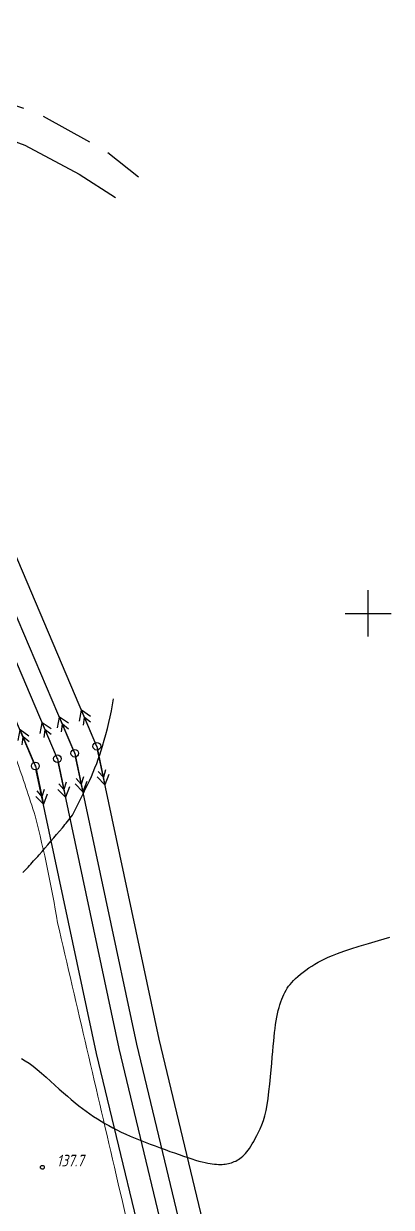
# Model space of a CAD drawing. Header units: millimetres. Extents: x 0 to 841, y 0 to 594.
# Drawn here: x 681 to 715.7, y 351.2 to 463 of the extents above; entities that cross this region are included whole.
import ezdxf
from ezdxf.lldxf.tags import DXFTag

# ---------------------------------------------------------------- set-up
doc = ezdxf.new("R2010")
doc.units = ezdxf.units.MM
doc.set_wipeout_variables(frame=1)
doc.linetypes.add('AHIDDEN4', pattern=[7, 5, -2])
for name, color, linetype in [('00_доповнення_топоплан', 7, 'Continuous'), ('CONT-MNR', 7, 'Continuous'), ('кресты', 7, 'Continuous'), ('НАДЗЕМКА', 7, 'Continuous')]:
    doc.layers.add(name, color=color, linetype=linetype)
doc.styles.add('Такие дела', font='GOST_A.TTF', dxfattribs={"oblique": 15})
tags = doc.linetypes.add('New Line8', pattern=[0.5, 0.2, -0.3]).pattern_tags.tags
tags[6:7] = [DXFTag(74, 4), DXFTag(75, 0), DXFTag(340, '0'), DXFTag(46, 1.0), DXFTag(50, 0.0), DXFTag(44, 0.0), DXFTag(45, 0.0)]
tags[4:5] = [DXFTag(74, 4), DXFTag(75, 0), DXFTag(340, '0'), DXFTag(46, 1.0), DXFTag(50, 0.0), DXFTag(44, 0.0), DXFTag(45, 0.0)]

# ---------------------------------------------------------------- blocks, each defined once
blk = doc.blocks.new('108')
at = {"color": 0, "linetype": 'Continuous', "lineweight": 0}
blk.add_wipeout([(0.51, -0.12), (0.52, -0.06), (0.52, -0.01), (0.52, 0.05), (0.51, 0.1), (0.5, 0.15), (0.48, 0.2), (0.45, 0.25), (0.42, 0.3), (0.39, 0.34), (0.35, 0.38), (0.31, 0.42), (0.26, 0.45), (0.22, 0.47), (0.17, 0.49), (0.11, 0.51), (0.06, 0.52), (0.01, 0.52), (-0.05, 0.52), (-0.1, 0.51), (-0.15, 0.5), (-0.21, 0.48), (-0.25, 0.45), (-0.3, 0.42), (-0.34, 0.39), (-0.38, 0.35), (-0.42, 0.31), (-0.45, 0.26), (-0.47, 0.22), (-0.49, 0.17), (-0.51, 0.11), (-0.52, 0.06), (-0.52, 0.01), (-0.52, -0.05), (-0.51, -0.1), (-0.5, -0.15), (-0.48, -0.21), (-0.45, -0.25), (-0.42, -0.3), (-0.39, -0.34), (-0.35, -0.38), (-0.31, -0.42), (-0.27, -0.45), (-0.22, -0.47), (-0.17, -0.49), (-0.12, -0.51), (-0.06, -0.52), (-0.01, -0.52), (0.05, -0.52), (0.1, -0.51), (0.15, -0.5), (0.2, -0.48), (0.25, -0.45), (0.3, -0.42), (0.34, -0.39), (0.38, -0.35), (0.42, -0.31), (0.45, -0.27), (0.47, -0.22), (0.49, -0.17)], dxfattribs=at)
at = {"linetype": 'Continuous'}
h = blk.add_hatch(color=0, dxfattribs=at)
edge = h.paths.add_edge_path()
edge.add_arc((0, 0), 0.0196, 0, 360)
at = {"color": 0, "linetype": 'Continuous'}
for radius in [0.5, 0.0196]:
    blk.add_circle((0, 0), radius, dxfattribs=at)
blk = doc.blocks.new('115_3')
at = {"color": 0, "linetype": 'Continuous'}
for p, q in [((0, 0), (5.1, 0)), ((3.22, 0.49), (4.1, 0)), ((3.22, -0.49), (4.1, 0)), ((3.91, 0.76), (5.1, 0)), ((3.91, -0.76), (5.1, 0))]:
    blk.add_line(p, q, dxfattribs=at)

msp = doc.modelspace()

# ---------------------------------------------------------------- linework, layer by layer
at = {"linetype": 'Continuous', "flags": 128}
for points in [[(710.22, 310.84), (699.64, 342.98), (693.85, 367.12), (687.95, 394.77), (675.56, 423.94), (661.16, 453.71)], [(706.26, 309.89), (695.89, 341.93), (690.06, 366.26), (684.23, 393.6), (671.99, 422.41), (657.79, 451.82)], [(708.14, 310.39), (697.54, 342.39), (691.72, 366.64), (685.86, 394.11), (673.55, 423.08), (659.78, 452.69)], [(704.41, 309.25), (693.8, 341.34), (687.93, 365.78), (682.14, 392.94), (669.98, 421.55), (655.99, 450.17)]]:
    msp.add_lwpolyline(points, dxfattribs=at)
at = {"layer": '00_доповнення_топоплан', "color": 7, "linetype": 'AHIDDEN4', "flags": 128}
msp.add_lwpolyline([(628.07, 465), (641.68, 463.48), (653.52, 461.19), (665.97, 459), (674.32, 457.28), (682.35, 454.61), (688.75, 451.06), (691.87, 448.57)], dxfattribs=at)
at = {"layer": '00_доповнення_топоплан', "lineweight": 15}
msp.add_lwpolyline([(608.62, 463.76), (623.68, 462.44), (636.32, 460.76), (645.3, 460.07), (650.06, 459.09), (658.89, 457.31), (666.43, 456.07), (669.38, 455.25), (676.78, 453.18), (681.14, 451.56), (686.28, 448.83), (689.71, 446.61)], dxfattribs=at)
at = {"layer": '00_доповнення_топоплан', "color": 30, "linetype": 'Continuous'}
msp.add_lwpolyline([(680.84, 365.29), (681.19, 365.09), (681.56, 364.85), (681.94, 364.58), (682.33, 364.27), (682.74, 363.92), (683.16, 363.54), (683.58, 363.15), (684, 362.77), (684.4, 362.41), (684.79, 362.06), (685.17, 361.73), (685.54, 361.42), (685.9, 361.12), (686.25, 360.84), (686.59, 360.57), (686.94, 360.32), (687.29, 360.07), (687.64, 359.83), (688, 359.59), (688.36, 359.37), (688.72, 359.16), (689.09, 358.96), (689.46, 358.76), (689.85, 358.56), (690.26, 358.36), (690.68, 358.17), (691.11, 357.98), (691.56, 357.78), (692.03, 357.59), (692.51, 357.41), (693, 357.22), (693.47, 357.04), (693.94, 356.87), (694.39, 356.7), (694.84, 356.53), (695.28, 356.38), (695.71, 356.22), (696.13, 356.08), (696.53, 355.94), (696.91, 355.82), (697.26, 355.71), (697.59, 355.62), (697.89, 355.54), (698.17, 355.47), (698.42, 355.42), (698.64, 355.38), (698.85, 355.35), (699.05, 355.33), (699.24, 355.31), (699.43, 355.3), (699.6, 355.3), (699.77, 355.3), (699.93, 355.31), (700.08, 355.32), (700.23, 355.35), (700.38, 355.37), (700.52, 355.41), (700.66, 355.45), (700.8, 355.5), (700.93, 355.56), (701.07, 355.62), (701.2, 355.69), (701.33, 355.77), (701.46, 355.86), (701.59, 355.96), (701.72, 356.07), (701.85, 356.19), (701.97, 356.33), (702.1, 356.48), (702.23, 356.64), (702.35, 356.81), (702.49, 357.01), (702.62, 357.23), (702.76, 357.47), (702.91, 357.74), (703.06, 358.02), (703.21, 358.33), (703.37, 358.66), (703.52, 359.03), (703.67, 359.44), (703.8, 359.89), (703.92, 360.39), (704.02, 360.94), (704.12, 361.54), (704.2, 362.18), (704.28, 362.87), (704.34, 363.56), (704.4, 364.22), (704.46, 364.84), (704.51, 365.42), (704.56, 365.96), (704.61, 366.46), (704.65, 366.93), (704.69, 367.36), (704.73, 367.77), (704.77, 368.15), (704.82, 368.52), (704.88, 368.87), (704.94, 369.21), (705, 369.53), (705.07, 369.83), (705.15, 370.11), (705.23, 370.38), (705.31, 370.64), (705.4, 370.89), (705.5, 371.12), (705.6, 371.34), (705.7, 371.55), (705.81, 371.75), (705.92, 371.94), (706.04, 372.12), (706.19, 372.3), (706.35, 372.49), (706.52, 372.68), (706.72, 372.87), (706.93, 373.06), (707.17, 373.26), (707.42, 373.46), (707.68, 373.65), (707.95, 373.85), (708.24, 374.03), (708.53, 374.21), (708.83, 374.39), (709.15, 374.55), (709.47, 374.72), (709.8, 374.87), (710.19, 375.04), (710.68, 375.22), (711.26, 375.43), (711.93, 375.66), (712.71, 375.9), (713.58, 376.17), (714.54, 376.46), (715.61, 376.77)], dxfattribs=at)
at = {"layer": '00_доповнення_топоплан', "color": 7, "linetype": 'Continuous'}
msp.add_circle((682.81, 355.03), 0.181, dxfattribs=at)
at = {"layer": 'CONT-MNR', "color": 30, "linetype": 'Continuous'}
msp.add_lwpolyline([(680.98, 382.87, 0.007526), (681.46, 383.38, 0.003376), (682.5, 384.54, 0.006218), (684.7, 387.1, 0.013933), (685.64, 388.28, 0.04612), (685.79, 388.54, 0.004115), (687.25, 391.54, 0.038495), (688.5, 394.81, 0.029367), (689.54, 399.27)], format="xyb", dxfattribs=at)
at = {"layer": 'CONT-MNR', "color": 30, "linetype": 'Continuous', "flags": 128}
msp.add_lwpolyline([(680.84, 365.29), (681.19, 365.09), (681.56, 364.85), (681.94, 364.58), (682.33, 364.27), (682.74, 363.92), (683.16, 363.54), (683.58, 363.15), (684, 362.77), (684.4, 362.41), (684.79, 362.06), (685.17, 361.73), (685.54, 361.42), (685.9, 361.12), (686.25, 360.84), (686.59, 360.57), (686.94, 360.32), (687.29, 360.07), (687.64, 359.83), (688, 359.59), (688.36, 359.37), (688.72, 359.16), (689.09, 358.96), (689.46, 358.76), (689.85, 358.56), (690.26, 358.36), (690.68, 358.17), (691.11, 357.98), (691.56, 357.78), (692.03, 357.59), (692.51, 357.41), (693, 357.22), (693.47, 357.04), (693.94, 356.87), (694.39, 356.7), (694.84, 356.53), (695.28, 356.38), (695.71, 356.22), (696.13, 356.08), (696.53, 355.94), (696.91, 355.82), (697.26, 355.71), (697.59, 355.62), (697.89, 355.54), (698.17, 355.47), (698.42, 355.42), (698.64, 355.38), (698.85, 355.35), (699.05, 355.33), (699.24, 355.31), (699.43, 355.3), (699.6, 355.3), (699.77, 355.3), (699.93, 355.31), (700.08, 355.32), (700.23, 355.35), (700.38, 355.37), (700.52, 355.41), (700.66, 355.45), (700.8, 355.5), (700.93, 355.56), (701.07, 355.62), (701.2, 355.69), (701.33, 355.77), (701.46, 355.86), (701.59, 355.96), (701.72, 356.07), (701.85, 356.19), (701.97, 356.33), (702.1, 356.48), (702.23, 356.64), (702.35, 356.81), (702.49, 357.01), (702.62, 357.23), (702.76, 357.47), (702.91, 357.74), (703.06, 358.02), (703.21, 358.33), (703.37, 358.66), (703.52, 359.03), (703.67, 359.44), (703.8, 359.89), (703.92, 360.39), (704.02, 360.94), (704.12, 361.54), (704.2, 362.18), (704.28, 362.87), (704.34, 363.56), (704.4, 364.22), (704.46, 364.84), (704.51, 365.42), (704.56, 365.96), (704.61, 366.46), (704.65, 366.93), (704.69, 367.36), (704.73, 367.77), (704.77, 368.15), (704.82, 368.52), (704.88, 368.87), (704.94, 369.21), (705, 369.53), (705.07, 369.83), (705.15, 370.11), (705.23, 370.38), (705.31, 370.64), (705.4, 370.89), (705.5, 371.12), (705.6, 371.34), (705.7, 371.55), (705.81, 371.75), (705.92, 371.94), (706.04, 372.12), (706.19, 372.3), (706.35, 372.49), (706.52, 372.68), (706.72, 372.87), (706.93, 373.06), (707.17, 373.26), (707.42, 373.46), (707.68, 373.65), (707.95, 373.85), (708.24, 374.03), (708.53, 374.21), (708.83, 374.39), (709.15, 374.55), (709.47, 374.72), (709.8, 374.87), (710.19, 375.04), (710.68, 375.22), (711.26, 375.43), (711.93, 375.66), (712.71, 375.9), (713.58, 376.17), (714.54, 376.46), (715.61, 376.77)], dxfattribs=at)
at = {"layer": 'кресты', "color": 3, "linetype": 'Continuous'}
for p, q in [((713.57, 405.16), (713.57, 409.52)), ((713.57, 405.16), (713.57, 409.52)), ((711.39, 407.34), (715.75, 407.34)), ((711.39, 407.34), (715.75, 407.34))]:
    msp.add_line(p, q, dxfattribs=at)
at = {"layer": 'НАДЗЕМКА', "color": 0, "linetype": 'Continuous'}
msp.add_lwpolyline([(608.62, 463.76), (623.68, 462.44), (636.32, 460.76), (645.3, 460.07), (650.06, 459.09), (658.89, 457.31), (666.43, 456.07), (669.38, 455.25), (676.78, 453.18), (681.14, 451.56), (686.28, 448.83), (689.71, 446.61)], dxfattribs=at)

# ---------------------------------------------------------------- texts
at = {"layer": '00_доповнення_топоплан', "color": 7, "linetype": 'Continuous', "style": 'Такие дела', "oblique": 15}
msp.add_text('137.7', height=1.089, dxfattribs=at).set_placement((684.17, 355.12))

# ---------------------------------------------------------------- next in the draw order: block references
at = {"color": 7, "xscale": 0.7260000000000001, "yscale": 0.7260000000000001, "zscale": 0.7260000000000001, "rotation": 86.95678124529925}
msp.add_blockref('108', (682.15, 392.93), dxfattribs=at)

# ---------------------------------------------------------------- next in the draw order: block references
at = {"color": 7, "xscale": 0.7259999999999996, "yscale": 0.7259999999999996, "zscale": 0.7259999999999996}
for rotation in [113.0619423474134, 281.9192033796051]:
    msp.add_blockref('115_3', (682.15, 392.93), dxfattribs=dict(at, rotation=rotation))

# ---------------------------------------------------------------- next in the draw order: block references
at = {"color": 7, "xscale": 0.7260000000000001, "yscale": 0.7260000000000001, "zscale": 0.7260000000000001, "rotation": 86.95678124529925}
msp.add_blockref('108', (684.23, 393.61), dxfattribs=at)

# ---------------------------------------------------------------- next in the draw order: block references
at = {"color": 7, "xscale": 0.7259999999999996, "yscale": 0.7259999999999996, "zscale": 0.7259999999999996}
for rotation in [113.0619423474134, 281.9192033796051]:
    msp.add_blockref('115_3', (684.23, 393.61), dxfattribs=dict(at, rotation=rotation))

# ---------------------------------------------------------------- next in the draw order: block references
at = {"color": 7, "xscale": 0.7260000000000001, "yscale": 0.7260000000000001, "zscale": 0.7260000000000001, "rotation": 86.95678124529925}
msp.add_blockref('108', (685.87, 394.13), dxfattribs=at)

# ---------------------------------------------------------------- next in the draw order: block references
at = {"color": 7, "xscale": 0.7259999999999996, "yscale": 0.7259999999999996, "zscale": 0.7259999999999996}
for p, rotation in [((685.87, 394.13), 113.0619423474134), ((685.87, 394.12), 281.9192033796051)]:
    msp.add_blockref('115_3', p, dxfattribs=dict(at, rotation=rotation))

# ---------------------------------------------------------------- next in the draw order: block references
at = {"color": 7, "xscale": 0.7260000000000001, "yscale": 0.7260000000000001, "zscale": 0.7260000000000001, "rotation": 86.95678124529925}
msp.add_blockref('108', (687.95, 394.79), dxfattribs=at)

# ---------------------------------------------------------------- next in the draw order: linework, layer by layer
at = {"layer": '00_доповнення_топоплан', "linetype": 'New Line8', "lineweight": 15}
msp.add_lwpolyline([(673.6, 410.73, 0.00665), (676.72, 402.87, -0.0002), (680.34, 393.56, -0.009501), (682.13, 388.21, -0.022518), (684.24, 378.12, 0.000221), (689.78, 354.3, -0.001082), (693.92, 336.44, 0.029125), (699.06, 321.55, -0.000671), (701.85, 313.19, -0.019166), (703.12, 308.21, 0.021264), (703.57, 306.69, -0.239083), (702.79, 305.82, -0.116197), (699.95, 305.16)], format="xyb", dxfattribs=at)
at = {"layer": '00_доповнення_топоплан', "color": 30, "linetype": 'Continuous'}
msp.add_lwpolyline([(680.98, 382.87, 0.007526), (681.46, 383.38, 0.003376), (682.5, 384.54, 0.006218), (684.7, 387.1, 0.013933), (685.64, 388.28, 0.04612), (685.79, 388.54, 0.004115), (687.25, 391.54, 0.038495), (688.5, 394.81, 0.029367), (689.54, 399.27)], format="xyb", dxfattribs=at)

# ---------------------------------------------------------------- next in the draw order: block references
at = {"color": 7, "xscale": 0.7259999999999996, "yscale": 0.7259999999999996, "zscale": 0.7259999999999996}
for rotation in [113.0619423474134, 281.9192033796051]:
    msp.add_blockref('115_3', (687.95, 394.78), dxfattribs=dict(at, rotation=rotation))

doc.saveas('drawing.dxf')
